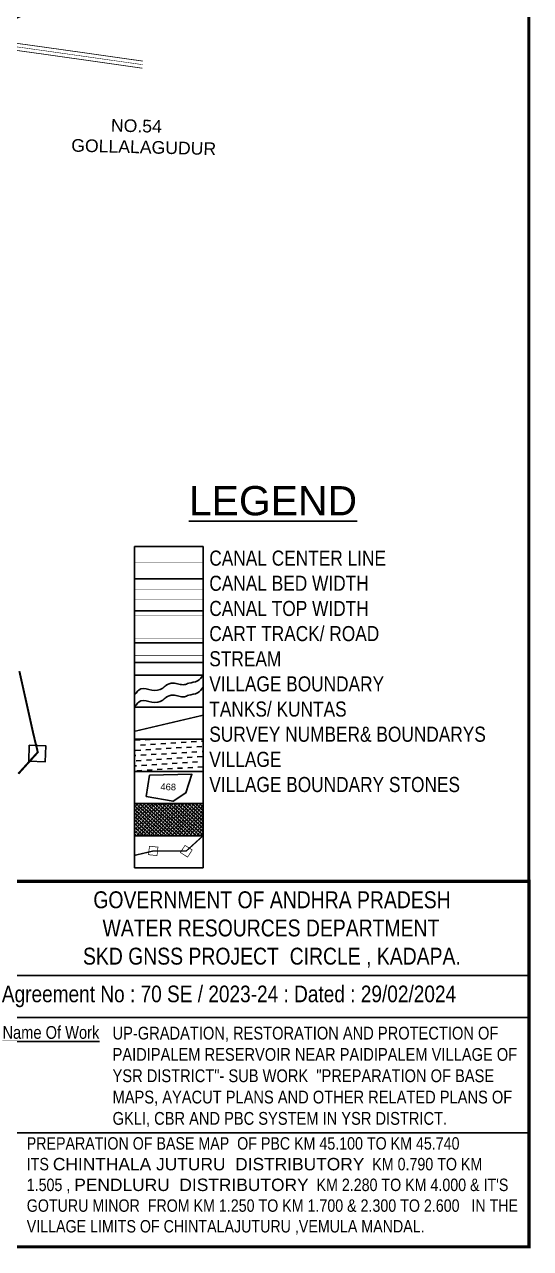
# Model space of a CAD drawing. Header units: inches. Extents: x 206993 to 226086, y 1588023 to 1599120.
# Drawn here: x 209931 to 210934, y 1594211 to 1596637 of the extents above; entities that cross this region are included whole.
import ezdxf
from ezdxf import colors
from ezdxf.entities.mleader import LeaderData, LeaderLine
from ezdxf.enums import TextEntityAlignment as Align
from ezdxf.math import Vec2, Vec3

# ---------------------------------------------------------------- set-up
doc = ezdxf.new("R2010")
doc.units = ezdxf.units.IN
doc.header["$LTSCALE"] = 15
doc.header["$MEASUREMENT"] = 0
doc.linetypes.add('ACAD_ISO02W100', pattern=[15, 12, -3])
doc.linetypes.add('HIDDEN2', pattern=[0.1875, 0.125, -0.0625])
for name, color, linetype in [('BOUNDRY STONES', 240, 'Continuous'), ('CANAL1', 7, 'Continuous'), ('FRAME 025', 7, 'Continuous'), ('PAPER SIZE', 5, 'Continuous'), ('PLOT NO', 7, 'Continuous'), ('ROADS', 1, 'Continuous'), ('TABLE', 7, 'Continuous'), ('tank', 4, 'Continuous'), ('TEXT', 1, 'Continuous'), ('TITLEBLOCK', 7, 'Continuous'), ('VILLAGE', 7, 'Continuous'), ('VILLAGE BOUNDRY', 5, 'Continuous'), ('VILLAGE STONES', 240, 'Continuous')]:
    doc.layers.add(name, color=color, linetype=linetype)
doc.styles.add('A', font='arial.ttf')
doc.styles.add('ARIALN', font='ARIALN.TTF')
doc.styles.get("Standard").update_dxf_attribs({"font": 'arial.ttf'})
doc.linetypes.add('DOTS', pattern='A,1e-06,-3,["●",Standard,S=3,R=0,X=-1.25,Y=-1.25],-3', length=6.000001)

msp = doc.modelspace()

# ---------------------------------------------------------------- hatches: boundary and pattern name
at = {"layer": 'tank'}
h = msp.add_hatch(dxfattribs=at)
h.set_pattern_fill('DASH', color=256, scale=80.873786, angle=3.5405, style=0)
h.set_pattern_definition([(3.5405362, (-304547.524, 465608.97), (9.46563631, 10.7142203), [10.1092232, -10.1092232])])
h.paths.add_polyline_path([(210149.6, 1595219.9), (210285.4, 1595219.9), (210285.4, 1595156.2), (210149.6, 1595156.2)])
at = {"layer": 'VILLAGE', "linetype": 'Continuous'}
h = msp.add_hatch(dxfattribs=at)
h.set_pattern_fill('SACNCR', color=256, scale=54.320212, angle=1.5303, style=0)
h.set_pattern_definition([(46.53031993, (-304547.5244, 465608.9697), (-3.695837926, 3.503504088), []), (46.53031993, (-304543.925, 465609.066), (-3.695837926, 3.503504088), [0, -5.092519894])])
h.paths.add_polyline_path([(210149.6, 1595092.6), (210285.4, 1595092.6), (210285.4, 1595028.9), (210149.6, 1595028.9)])

# ---------------------------------------------------------------- linework, layer by layer
at = {"color": 5, "const_width": 5.82}
msp.add_lwpolyline([(206996.2, 1598559.3), (210931, 1598559.3), (210931, 1594213.8), (206996.2, 1594213.8)], close=True, dxfattribs=at)
at = {"layer": 'BOUNDRY STONES'}
msp.add_lwpolyline([(209940.8, 1595208.1), (209973.3, 1595207.3), (209972.5, 1595175.6), (209940.1, 1595176.4)], close=True, dxfattribs=at)
at = {"layer": 'CANAL1', "color": 200, "const_width": 1.5}
for points in [[(210166.2, 1596564.2), (210049.6, 1596580.8), (209964.9, 1596592.7), (209911, 1596600.2), (209876.9, 1596603.1), (209873.3, 1596603.5), (209870.9, 1596604.7), (209868.4, 1596607), (209862.6, 1596613.8), (209790.4, 1596706.7)], [(210164.9, 1596550.2), (210047.6, 1596566.9), (209963, 1596578.9), (209909.4, 1596586.3), (209875.7, 1596589.2), (209869.4, 1596589.8), (209862.9, 1596593.1), (209858.3, 1596597.2), (209851.8, 1596605), (209779.4, 1596698)]]:
    msp.add_lwpolyline(points, dxfattribs=at)
at = {"layer": 'CANAL1', "color": 1, "linetype": 'HIDDEN2', "ltscale": 4, "const_width": 1}
msp.add_lwpolyline([(210165.5, 1596557.2), (210048.6, 1596573.8), (209963.9, 1596585.8), (209910.2, 1596593.3), (209876.3, 1596596.2), (209871.4, 1596596.6), (209866.9, 1596598.9), (209863.3, 1596602.1), (209857.2, 1596609.4), (209784.9, 1596702.3)], dxfattribs=at)
at = {"layer": 'CANAL1', "color": 1, "linetype": 'HIDDEN2', "ltscale": 100, "const_width": 0.666}
msp.add_lwpolyline([(210149.6, 1595570.1), (210285.4, 1595570.1)], dxfattribs=at)
at = {"layer": 'CANAL1', "color": 5, "ltscale": 100, "const_width": 0.666}
for points in [[(210285.4, 1595516.4), (210149.6, 1595516.4)], [(210285.4, 1595496.5), (210149.6, 1595496.5)]]:
    msp.add_lwpolyline(points, dxfattribs=at)
at = {"layer": 'CANAL1', "color": 1, "ltscale": 100, "const_width": 0.666}
for points in [[(210285.4, 1595466.1), (210149.6, 1595466.1)], [(210285.4, 1595419.5), (210149.6, 1595419.5)]]:
    msp.add_lwpolyline(points, dxfattribs=at)
at = {"layer": 'FRAME 025', "lineweight": -3, "elevation": 9.1}
for points in [[(209856.3, 1594751.7), (210931, 1594751.7)], [(209855.8, 1594668.7), (210930.5, 1594668.7)], [(209853.4, 1594439.7), (210928.2, 1594439.7)]]:
    msp.add_lwpolyline(points, dxfattribs=at)
at = {"layer": 'PAPER SIZE', "color": 5, "const_width": 6.4, "elevation": 9.1}
msp.add_lwpolyline([(210931, 1594213.8), (209856.3, 1594213.8), (209856.3, 1594938.4), (210931, 1594938.4)], close=True, dxfattribs=at)
at = {"layer": 'PLOT NO'}
for points in [[(210149.6, 1595601.9), (210285.4, 1595601.9), (210285.4, 1595538.3), (210149.6, 1595538.3)], [(210149.6, 1595538.3), (210285.4, 1595538.3), (210285.4, 1595474.6), (210149.6, 1595474.6)], [(210149.6, 1595474.6), (210285.4, 1595474.6), (210285.4, 1595410.9), (210149.6, 1595410.9)], [(210149.6, 1595410.9), (210285.4, 1595410.9), (210285.4, 1595347.2), (210149.6, 1595347.2)], [(210149.6, 1595347.2), (210285.4, 1595347.2), (210285.4, 1595283.6), (210149.6, 1595283.6)], [(210149.6, 1595283.6), (210285.4, 1595283.6), (210285.4, 1595219.9), (210149.6, 1595219.9)], [(210149.6, 1595219.9), (210285.4, 1595219.9), (210285.4, 1595156.2), (210149.6, 1595156.2)], [(210149.6, 1595156.2), (210285.4, 1595156.2), (210285.4, 1595092.6), (210149.6, 1595092.6)], [(210149.6, 1595092.6), (210285.4, 1595092.6), (210285.4, 1595028.9), (210149.6, 1595028.9)], [(210149.6, 1595028.9), (210285.4, 1595028.9), (210285.4, 1594965.2), (210149.6, 1594965.2)]]:
    msp.add_lwpolyline(points, close=True, dxfattribs=at)
msp.add_lwpolyline([(210172.3, 1595106.8), (210179.3, 1595148.7), (210263.1, 1595150.6), (210251, 1595113.8), (210225.7, 1595097), (210172.3, 1595106.8)], dxfattribs=at)
at = {"layer": 'PLOT NO', "color": 4}
for points in [[(210149.6, 1595307.8), (210162.1, 1595319.8), (210183.9, 1595317.3), (210205.2, 1595321.4), (210211.4, 1595326.4), (210225.8, 1595331.3), (210237.1, 1595329.5), (210248.3, 1595328.3), (210256.8, 1595331), (210274.4, 1595335.7), (210285.4, 1595347.2)], [(210149.6, 1595284), (210162.1, 1595296), (210183.9, 1595293.5), (210205.2, 1595297.5), (210211.4, 1595302.6), (210225.8, 1595307.5), (210237.1, 1595305.6), (210248.3, 1595304.4), (210256.8, 1595307.2), (210274.4, 1595311.9), (210285.4, 1595323.4)]]:
    msp.add_spline(points, degree=3, dxfattribs=at)
at = {"layer": 'ROADS', "ltscale": 0.15, "const_width": 1.33}
msp.add_lwpolyline([(210149.6, 1595385.7), (210285.4, 1595385.7)], dxfattribs=at)
at = {"layer": 'ROADS', "linetype": 'DOTS', "ltscale": 0.5}
msp.add_lwpolyline([(210149.6, 1595372.4), (210285.4, 1595372.4)], dxfattribs=at)
at = {"layer": 'VILLAGE BOUNDRY', "const_width": 4}
msp.add_lwpolyline([(209921.2, 1595355), (209949.1, 1595229.7), (209957.7, 1595194.3), (209919.2, 1595151.7)], dxfattribs=at)
at = {"layer": 'VILLAGE BOUNDRY', "linetype": 'ACAD_ISO02W100', "ltscale": 2, "const_width": 2.66}
for points in [[(210149.6, 1595235.8), (210285.4, 1595267.7)], [(210149.6, 1594989.9), (210187.1, 1594998.7), (210252.1, 1594998.7), (210285.4, 1595028.9)]]:
    msp.add_lwpolyline(points, dxfattribs=at)
at = {"layer": 'VILLAGE STONES', "const_width": 1.35}
for points in [[(210179, 1595008), (210195.8, 1595006.2), (210194, 1594989.4), (210177.1, 1594991.2)], [(210240.3, 1594995.6), (210249.5, 1595009.8), (210263.7, 1595000.6), (210254.5, 1594986.4)]]:
    msp.add_lwpolyline(points, close=True, dxfattribs=at)

# ---------------------------------------------------------------- texts
at = {"layer": 'PLOT NO'}
msp.add_text('468', height=13.31, rotation=358.6877, dxfattribs=at).set_placement((210216.2, 1595125.6), align=Align.MIDDLE_CENTER)
at = {"layer": 'TABLE', "extrusion": (0.000201441, 0.004807, 0.999988), "style": 'A'}
msp.add_text('%%ULEGEND', height=58.01, rotation=359.9999, dxfattribs=at).set_placement((210423.8, 1595674.3, 7712.6), align=Align.MIDDLE)
at = {"layer": 'TEXT', "insert": (210015.7, 1596451.8), "char_height": 25, "width": 306.682, "attachment_point": 1, "rotation": 358.5977}
msp.add_mtext('         NO.54\\P GOLLALAGUDUR', dxfattribs=at)
at = {"layer": 'TITLEBLOCK', "extrusion": (0.000201441, 0.004807, 0.999988), "style": 'ARIALN'}
msp.add_text('%%UName Of Work', height=25.347, rotation=359.9999, dxfattribs=at).set_placement((209887.7, 1594607.6, 7713.6))
at = {"layer": 'TITLEBLOCK', "extrusion": (0.000201441, 0.004807, 0.999988), "attachment_point": 1, "text_direction": (1, -1e-06, -0.000201), "style": 'ARIALN'}
for s, insert, char_height, width in [('CANAL CENTER LINE \\PCANAL BED WIDTH {\\H1.52882x; }\\PCANAL TOP WIDTH {\\H1.35255x; }\\PCART TRACK/ ROAD{\\H1.4113x; }\\PSTREAM {\\H1.39172x; }\\PVILLAGE BOUNDARY{\\H1.39825x; }\\PTANKS/ KUNTAS{\\H1.39607x; }\\PSURVEY NUMBER& BOUNDARYS{\\H1.3968x; }\\PVILLAGE{\\H1.39655x; }\\PVILLAGE BOUNDARY STONES{\\H1.39664x; }', (210297.6, 1595594), 29.908, 627.049), ('\\pi43.85766;GOVERNMENT OF ANDHRA PRADESH  \\P\\pi62.09279;WATER RESOURCES DEPARTMENT      \\P\\pi23.35885;SKD GNSS PROJECT  CIRCLE , KADAPA.', (210023.9, 1594918.6, 4), 33.521, 790.597), ('Agreement No : 70 SE / 2023-24 : Dated : 29/02/2024', (209886.5, 1594731.7, 3.1), 32.952, 1063.637), ('UP-GRADATION, RESTORATION AND PROTECTION OF PAIDIPALEM RESERVOIR NEAR PAIDIPALEM VILLAGE OF YSR DISTRICT"- SUB WORK  "PREPARATION OF BASE MAPS, AYACUT PLANS AND OTHER RELATED PLANS OF GKLI, CBR AND PBC SYSTEM IN YSR DISTRICT.', (210105.9, 1594650.2, 3.8), 25.3474, 818.182), ("PREPARATION OF BASE MAP  OF {\\C1;PBC} KM {\\C1;45.100} TO KM {\\C1;45.740} {\\C1;\\P}ITS {\\fArial|b0|i0|c0|p34;\\C1;CHINTHALA JUTURU  DISTRIBUTORY\\fArial Narrow|b0|i0|c0|p34;  }KM {\\C1;0.790 }TO KM {\\C1;1.505 , \\fArial|b0|i0|c0|p34;PENDLURU  DISTRIBUTORY\\fArial Narrow|b0|i0|c0|p34;  }KM {\\C1;2.280 }TO KM {\\C1;4.000 & IT'S GOTURU MINOR  FROM KM 1.250 TO KM 1.700 & 2.300 TO 2.600   }IN THE VILLAGE LIMITS OF {\\C5;CHINTALAJUTURU },{\\C5;VEMULA} MANDAL.", (209935.8, 1594431.2, -3.1), 24.6305, 976.172)]:
    msp.add_mtext(s, dxfattribs=dict(at, insert=insert, char_height=char_height, width=width))

# ---------------------------------------------------------------- leaders
at = {"layer": 'VILLAGE STONES', "color": 1}
ml = msp.add_multileader_mtext('Standard', dxfattribs=at)
ml.set_content('KM 4.000', color=1)
ml.set_leader_properties()
ml.build(insert=Vec2(0, 0))
ml.multileader.update_dxf_attribs({"dogleg_length": 0.36, "arrow_head_size": 40})
ctx = ml.context
ctx.base_point, ctx.char_height, ctx.arrow_head_size, ctx.landing_gap_size, ctx.plane_origin = Vec3(209967, 1596673.6), 35, 40, 0.09, Vec3(210807.7, 1596912.8)
notes = []
notes.append((ctx, [(0, (1, 1, 0), (209967, 1596673.6), (1, 0), 1.396927018504357e-11, [(0, [(209850.2, 1596618.7)], 0, [])])]))
ctx.mtext.insert, ctx.mtext.flow_direction = Vec3(209967.1, 1596691.4), 5
for ctx, leaders in notes:
    for number, flags, end, landing, length, lines in leaders:
        leader = LeaderData()
        leader.index, (leader.has_last_leader_line, leader.has_dogleg_vector, leader.attachment_direction) = number, flags
        leader.last_leader_point, leader.dogleg_vector, leader.dogleg_length = Vec3(end), Vec3(landing), length
        for number, points, colour, breaks in lines:
            line = LeaderLine()
            line.index, line.vertices, line.color, line.breaks = number, Vec3.list(points), colors.encode_raw_color(colour), breaks
            leader.lines.append(line)
        ctx.leaders.append(leader)

doc.saveas('drawing.dxf')
